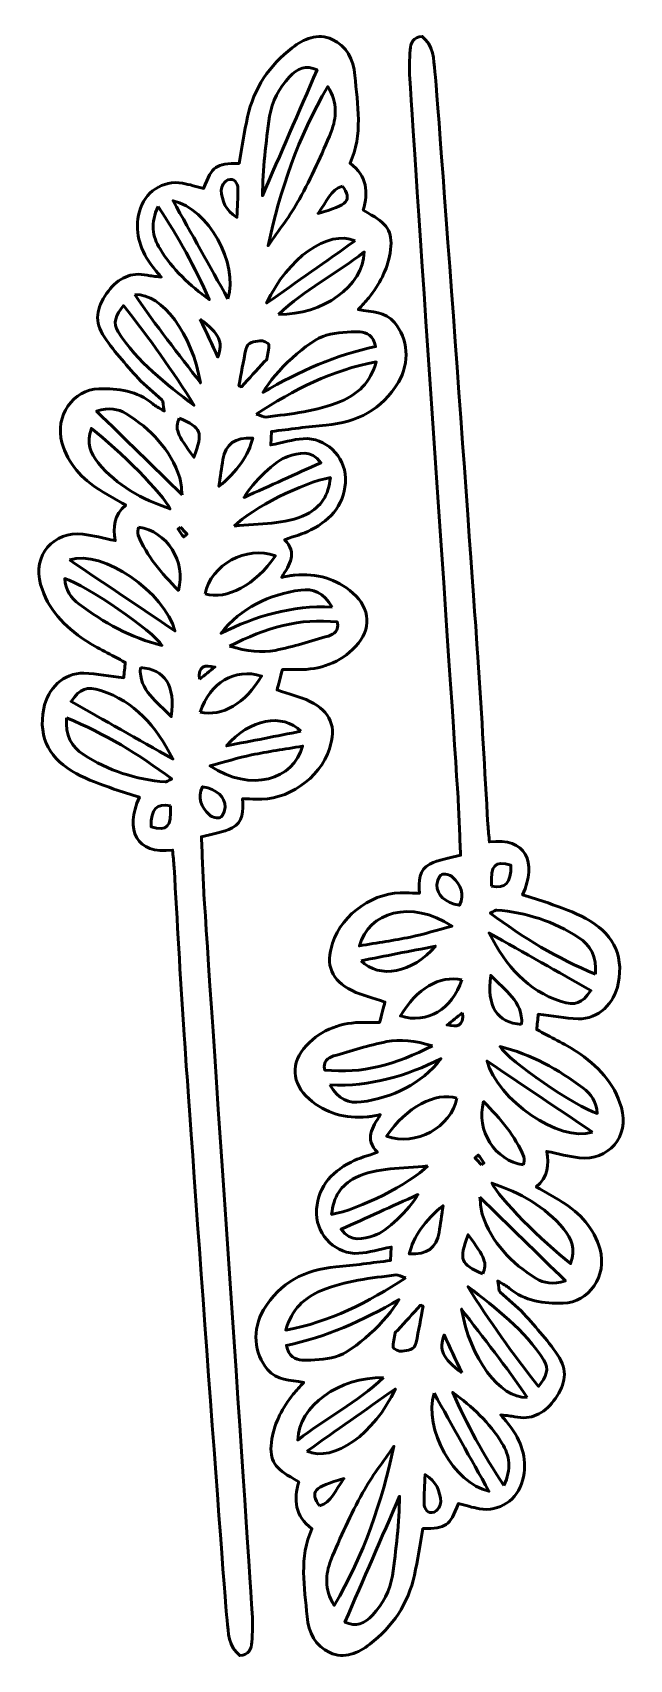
# Model space of a CAD drawing. Header units: centimetres. Extents: x -8 to 8, y -21.8 to 21.8.
import ezdxf

# ---------------------------------------------------------------- set-up
doc = ezdxf.new("R2010")
doc.units = ezdxf.units.CM
doc.header["$MEASUREMENT"] = 0
doc.layers.add('Layer 1', color=7, linetype='Continuous')

msp = doc.modelspace()

# ---------------------------------------------------------------- linework, layer by layer
at = {"layer": 'Layer 1', "lineweight": 53}
for points, knots in [([(-2.23124, 19.49617), (-2.06956, 20.26233), (-1.64337, 20.87186), (-1.03744, 21.34444), (-1.03744, 21.34444), (-0.73359, 21.58137), (-0.35644, 21.75137), (0.03282, 21.56839), (0.03282, 21.56839), (0.41992, 21.38642), (0.59945, 21.03735), (0.6379, 20.60664), (0.6379, 20.60664), (0.70849, 19.81589), (0.86058, 19.02422), (0.51041, 18.25453), (0.51041, 18.25453), (0.97205, 17.91823), (1.00066, 17.47927), (0.86361, 17.00496), (0.86361, 17.00496), (0.95251, 16.95003), (1.01813, 16.90643), (1.0865, 16.86769), (1.0865, 16.86769), (1.54669, 16.60702), (1.66555, 16.3779), (1.57897, 15.85377), (1.57897, 15.85377), (1.50464, 15.40352), (1.29513, 15.0118), (1.00821, 14.66071), (1.00821, 14.66071), (0.92619, 14.56035), (0.83683, 14.46591), (0.72684, 14.34159), (0.72684, 14.34159), (1.10537, 14.28081), (1.44749, 14.291), (1.69416, 14.00024), (1.69416, 14.00024), (2.06415, 13.56403), (2.11513, 12.92812), (1.80112, 12.39824), (1.80112, 12.39824), (1.36523, 11.6626), (0.69484, 11.33335), (-0.13274, 11.25673), (-0.13274, 11.25673), (-0.61802, 11.21182), (-1.10101, 11.14257), (-1.59543, 11.08302), (-1.59543, 11.08302), (-1.59543, 11.08302), (-1.6094, 10.72481), (-1.6094, 10.72481), (-1.6094, 10.72481), (-1.30082, 10.7864), (-1.02361, 10.87382), (-0.74206, 10.89125), (-0.74206, 10.89125), (-0.14946, 10.92797), (0.37695, 10.43232), (0.38598, 9.83694), (0.38598, 9.83694), (0.39611, 9.17082), (0.02224, 8.73775), (-0.53932, 8.45066), (-0.53932, 8.45066), (-0.7489, 8.34349), (-0.98262, 8.28352), (-1.24286, 8.18827), (-1.24286, 8.18827), (-0.88222, 7.83753), (-1.10718, 7.53016), (-1.31814, 7.18235), (-1.31814, 7.18235), (-1.14676, 7.21294), (-1.05709, 7.23718), (-0.96611, 7.24388), (-0.96611, 7.24388), (-0.3866, 7.28653), (0.14091, 7.15752), (0.58633, 6.76382), (0.58633, 6.76382), (1.05316, 6.35125), (1.09108, 5.79047), (0.65868, 5.33606), (0.65868, 5.33606), (0.24128, 4.89745), (-0.28747, 4.7078), (-0.89026, 4.71757), (-0.89026, 4.71757), (-1.02968, 4.71982), (-1.16917, 4.71834), (-1.30142, 4.71855), (-1.30142, 4.71855), (-1.35864, 4.49659), (-1.40687, 4.30961), (-1.44239, 4.17186), (-1.44239, 4.17186), (-1.12472, 4.06415), (-0.82859, 3.99734), (-0.56373, 3.86698), (-0.56373, 3.86698), (-0.00006, 3.58963), (0.1516, 3.18831), (-0.04109, 2.60005), (-0.04109, 2.60005), (-0.3032, 1.79988), (-1.1794, 1.20182), (-2.01319, 1.25258), (-2.01319, 1.25258), (-2.11983, 1.25907), (-2.2269, 1.25848), (-2.36459, 1.26193), (-2.36459, 1.26193), (-2.32913, 0.93798), (-2.36321, 0.62898), (-2.64258, 0.48155), (-2.64258, 0.48155), (-2.87721, 0.35769), (-3.1619, 0.32873), (-3.46518, 0.24678), (-3.46518, 0.24678), (-3.44388, -0.24231), (-3.42842, -0.76587), (-3.39713, -1.28851), (-3.39713, -1.28851), (-3.25641, -3.63995), (-2.24577, -18.17111), (-2.10635, -20.52259), (-2.10635, -20.52259), (-2.09136, -20.77617), (-2.10424, -21.03214), (-2.11644, -21.28639), (-2.11644, -21.28639), (-2.12555, -21.47523), (-2.1942, -21.62918), (-2.44029, -21.6465), (-2.44029, -21.6465), (-2.74354, -21.40912), (-2.74584, -21.03454), (-2.77861, -20.70378), (-2.77861, -20.70378), (-2.89778, -19.50042), (-3.85603, -6.11416), (-3.93791, -4.90759), (-3.93791, -4.90759), (-4.03591, -3.46413), (-4.11098, -2.01911), (-4.19713, -0.57488), (-4.19713, -0.57488), (-4.20641, -0.4193), (-4.22337, -0.26422), (-4.23689, -0.10794), (-4.23689, -0.10794), (-5.2156, -0.23868), (-5.52237, 0.42426), (-5.12391, 1.30952), (-5.12391, 1.30952), (-5.35297, 1.38015), (-5.58376, 1.43934), (-5.80555, 1.52253), (-5.80555, 1.52253), (-6.14771, 1.65083), (-6.50115, 1.76408), (-6.81873, 1.93979), (-6.81873, 1.93979), (-7.4932, 2.31293), (-7.84421, 2.85695), (-7.68434, 3.67472), (-7.68434, 3.67472), (-7.58016, 4.20745), (-7.1539, 4.63692), (-6.60734, 4.61999), (-6.60734, 4.61999), (-6.26091, 4.60926), (-5.91618, 4.54329), (-5.54446, 4.49895), (-5.54446, 4.49895), (-5.53123, 4.62697), (-5.51549, 4.77916), (-5.50219, 4.90786), (-5.50219, 4.90786), (-5.87681, 5.11208), (-6.2414, 5.27774), (-6.56995, 5.49731), (-6.56995, 5.49731), (-7.12257, 5.8666), (-7.57893, 6.331), (-7.76674, 6.99612), (-7.76674, 6.99612), (-7.983, 7.76197), (-7.4243, 8.42928), (-6.63867, 8.33742), (-6.63867, 8.33742), (-6.35729, 8.30451), (-6.08086, 8.22933), (-5.76981, 8.16692), (-5.76981, 8.16692), (-5.83423, 8.52386), (-5.8095, 8.84849), (-5.49094, 9.1141), (-5.49094, 9.1141), (-5.73683, 9.25753), (-5.95767, 9.38111), (-6.17328, 9.51326), (-6.17328, 9.51326), (-6.66562, 9.81503), (-7.03473, 10.22295), (-7.19496, 10.78661), (-7.19496, 10.78661), (-7.39333, 11.48416), (-6.90099, 12.21466), (-6.20454, 12.22478), (-6.20454, 12.22478), (-5.69403, 12.23219), (-5.18251, 12.17529), (-4.76372, 11.81888), (-4.76372, 11.81888), (-4.69518, 11.76053), (-4.60893, 11.72296), (-4.46122, 11.6337), (-4.46122, 11.6337), (-4.48873, 11.78166), (-4.47603, 11.887), (-4.52221, 11.93191), (-4.52221, 11.93191), (-4.72696, 12.13126), (-4.97052, 12.29372), (-5.15922, 12.50581), (-5.15922, 12.50581), (-5.49514, 12.88335), (-5.83987, 13.26283), (-6.10908, 13.68708), (-6.10908, 13.68708), (-6.3556, 14.07563), (-6.23304, 14.48069), (-5.95435, 14.83964), (-5.95435, 14.83964), (-5.68606, 15.18522), (-5.35674, 15.35339), (-4.91464, 15.26086), (-4.91464, 15.26086), (-4.81749, 15.2405), (-4.71737, 15.23415), (-4.54218, 15.21147), (-4.54218, 15.21147), (-4.67437, 15.37378), (-4.75924, 15.46561), (-4.83012, 15.56718), (-4.83012, 15.56718), (-5.12557, 15.99019), (-5.25532, 16.44616), (-5.12589, 16.96354), (-5.12589, 16.96354), (-4.9962, 17.48188), (-4.49717, 17.81539), (-3.97114, 17.7218), (-3.97114, 17.7218), (-3.77891, 17.68758), (-3.59098, 17.62863), (-3.40585, 17.58274), (-3.40585, 17.58274), (-3.16677, 18.18994), (-3.0936, 18.24226), (-2.45889, 18.2533), (-2.45889, 18.2533), (-2.38071, 18.684), (-2.31643, 19.09231), (-2.23124, 19.49617)], [0, 0, 0, 0, 0.01449275, 0.01449275, 0.01449275, 0.01449275, 0.02898551, 0.02898551, 0.02898551, 0.02898551, 0.04347826, 0.04347826, 0.04347826, 0.04347826, 0.05797101, 0.05797101, 0.05797101, 0.05797101, 0.07246377, 0.07246377, 0.07246377, 0.07246377, 0.08695652, 0.08695652, 0.08695652, 0.08695652, 0.10144928, 0.10144928, 0.10144928, 0.10144928, 0.11594203, 0.11594203, 0.11594203, 0.11594203, 0.13043478, 0.13043478, 0.13043478, 0.13043478, 0.14492754, 0.14492754, 0.14492754, 0.14492754, 0.15942029, 0.15942029, 0.15942029, 0.15942029, 0.17391304, 0.17391304, 0.17391304, 0.17391304, 0.1884058, 0.1884058, 0.1884058, 0.1884058, 0.20289855, 0.20289855, 0.20289855, 0.20289855, 0.2173913, 0.2173913, 0.2173913, 0.2173913, 0.23188406, 0.23188406, 0.23188406, 0.23188406, 0.24637681, 0.24637681, 0.24637681, 0.24637681, 0.26086957, 0.26086957, 0.26086957, 0.26086957, 0.27536232, 0.27536232, 0.27536232, 0.27536232, 0.28985507, 0.28985507, 0.28985507, 0.28985507, 0.30434783, 0.30434783, 0.30434783, 0.30434783, 0.31884058, 0.31884058, 0.31884058, 0.31884058, 0.33333333, 0.33333333, 0.33333333, 0.33333333, 0.34782609, 0.34782609, 0.34782609, 0.34782609, 0.36231884, 0.36231884, 0.36231884, 0.36231884, 0.37681159, 0.37681159, 0.37681159, 0.37681159, 0.39130435, 0.39130435, 0.39130435, 0.39130435, 0.4057971, 0.4057971, 0.4057971, 0.4057971, 0.42028986, 0.42028986, 0.42028986, 0.42028986, 0.43478261, 0.43478261, 0.43478261, 0.43478261, 0.44927536, 0.44927536, 0.44927536, 0.44927536, 0.46376812, 0.46376812, 0.46376812, 0.46376812, 0.47826087, 0.47826087, 0.47826087, 0.47826087, 0.49275362, 0.49275362, 0.49275362, 0.49275362, 0.50724638, 0.50724638, 0.50724638, 0.50724638, 0.52173913, 0.52173913, 0.52173913, 0.52173913, 0.53623188, 0.53623188, 0.53623188, 0.53623188, 0.55072464, 0.55072464, 0.55072464, 0.55072464, 0.56521739, 0.56521739, 0.56521739, 0.56521739, 0.57971014, 0.57971014, 0.57971014, 0.57971014, 0.5942029, 0.5942029, 0.5942029, 0.5942029, 0.60869565, 0.60869565, 0.60869565, 0.60869565, 0.62318841, 0.62318841, 0.62318841, 0.62318841, 0.63768116, 0.63768116, 0.63768116, 0.63768116, 0.65217391, 0.65217391, 0.65217391, 0.65217391, 0.66666667, 0.66666667, 0.66666667, 0.66666667, 0.68115942, 0.68115942, 0.68115942, 0.68115942, 0.69565217, 0.69565217, 0.69565217, 0.69565217, 0.71014493, 0.71014493, 0.71014493, 0.71014493, 0.72463768, 0.72463768, 0.72463768, 0.72463768, 0.73913043, 0.73913043, 0.73913043, 0.73913043, 0.75362319, 0.75362319, 0.75362319, 0.75362319, 0.76811594, 0.76811594, 0.76811594, 0.76811594, 0.7826087, 0.7826087, 0.7826087, 0.7826087, 0.79710145, 0.79710145, 0.79710145, 0.79710145, 0.8115942, 0.8115942, 0.8115942, 0.8115942, 0.82608696, 0.82608696, 0.82608696, 0.82608696, 0.84057971, 0.84057971, 0.84057971, 0.84057971, 0.85507246, 0.85507246, 0.85507246, 0.85507246, 0.86956522, 0.86956522, 0.86956522, 0.86956522, 0.88405797, 0.88405797, 0.88405797, 0.88405797, 0.89855072, 0.89855072, 0.89855072, 0.89855072, 0.91304348, 0.91304348, 0.91304348, 0.91304348, 0.92753623, 0.92753623, 0.92753623, 0.92753623, 0.94202899, 0.94202899, 0.94202899, 0.94202899, 0.95652174, 0.95652174, 0.95652174, 0.95652174, 0.97101449, 0.97101449, 0.97101449, 0.97101449, 1, 1, 1, 1]), ([(2.23124, -19.49617), (2.06956, -20.26233), (1.64337, -20.87186), (1.03744, -21.34444), (1.03744, -21.34444), (0.73359, -21.58137), (0.35644, -21.75137), (-0.03282, -21.56839), (-0.03282, -21.56839), (-0.41992, -21.38642), (-0.59945, -21.03735), (-0.6379, -20.60664), (-0.6379, -20.60664), (-0.70849, -19.81589), (-0.86058, -19.02422), (-0.51041, -18.25453), (-0.51041, -18.25453), (-0.97205, -17.91823), (-1.00066, -17.47927), (-0.86361, -17.00496), (-0.86361, -17.00496), (-0.95251, -16.95003), (-1.01813, -16.90643), (-1.0865, -16.86769), (-1.0865, -16.86769), (-1.54669, -16.60702), (-1.66555, -16.3779), (-1.57897, -15.85377), (-1.57897, -15.85377), (-1.50464, -15.40352), (-1.29513, -15.0118), (-1.00821, -14.66071), (-1.00821, -14.66071), (-0.92619, -14.56035), (-0.83683, -14.46591), (-0.72684, -14.34159), (-0.72684, -14.34159), (-1.10537, -14.28081), (-1.44749, -14.291), (-1.69416, -14.00024), (-1.69416, -14.00024), (-2.06415, -13.56403), (-2.11513, -12.92812), (-1.80112, -12.39824), (-1.80112, -12.39824), (-1.36523, -11.6626), (-0.69484, -11.33335), (0.13274, -11.25673), (0.13274, -11.25673), (0.61802, -11.21182), (1.10101, -11.14257), (1.59543, -11.08302), (1.59543, -11.08302), (1.59543, -11.08302), (1.6094, -10.72481), (1.6094, -10.72481), (1.6094, -10.72481), (1.30082, -10.7864), (1.02361, -10.87382), (0.74206, -10.89125), (0.74206, -10.89125), (0.14946, -10.92797), (-0.37695, -10.43232), (-0.38598, -9.83694), (-0.38598, -9.83694), (-0.39611, -9.17082), (-0.02224, -8.73775), (0.53932, -8.45066), (0.53932, -8.45066), (0.7489, -8.34349), (0.98262, -8.28352), (1.24286, -8.18827), (1.24286, -8.18827), (0.88222, -7.83753), (1.10718, -7.53016), (1.31814, -7.18235), (1.31814, -7.18235), (1.14676, -7.21294), (1.05709, -7.23718), (0.96611, -7.24388), (0.96611, -7.24388), (0.3866, -7.28653), (-0.14091, -7.15752), (-0.58633, -6.76382), (-0.58633, -6.76382), (-1.05316, -6.35125), (-1.09108, -5.79047), (-0.65868, -5.33606), (-0.65868, -5.33606), (-0.24128, -4.89745), (0.28747, -4.7078), (0.89026, -4.71757), (0.89026, -4.71757), (1.02968, -4.71982), (1.16917, -4.71834), (1.30142, -4.71855), (1.30142, -4.71855), (1.35864, -4.49659), (1.40687, -4.30961), (1.44239, -4.17186), (1.44239, -4.17186), (1.12472, -4.06415), (0.82859, -3.99734), (0.56373, -3.86698), (0.56373, -3.86698), (0.00006, -3.58963), (-0.1516, -3.18831), (0.04109, -2.60005), (0.04109, -2.60005), (0.3032, -1.79988), (1.1794, -1.20182), (2.01319, -1.25258), (2.01319, -1.25258), (2.11983, -1.25907), (2.2269, -1.25848), (2.36459, -1.26193), (2.36459, -1.26193), (2.32913, -0.93798), (2.36321, -0.62898), (2.64258, -0.48155), (2.64258, -0.48155), (2.87721, -0.35769), (3.1619, -0.32873), (3.46518, -0.24678), (3.46518, -0.24678), (3.44388, 0.24231), (3.42842, 0.76587), (3.39713, 1.28851), (3.39713, 1.28851), (3.25641, 3.63995), (2.24577, 18.17111), (2.10635, 20.52259), (2.10635, 20.52259), (2.09136, 20.77617), (2.10424, 21.03214), (2.11644, 21.28639), (2.11644, 21.28639), (2.12555, 21.47523), (2.1942, 21.62918), (2.44029, 21.6465), (2.44029, 21.6465), (2.74354, 21.40912), (2.74584, 21.03454), (2.77861, 20.70378), (2.77861, 20.70378), (2.89778, 19.50042), (3.85603, 6.11416), (3.93791, 4.90759), (3.93791, 4.90759), (4.03591, 3.46413), (4.11098, 2.01911), (4.19713, 0.57488), (4.19713, 0.57488), (4.20641, 0.4193), (4.22337, 0.26422), (4.23689, 0.10794), (4.23689, 0.10794), (5.2156, 0.23868), (5.52237, -0.42426), (5.12391, -1.30952), (5.12391, -1.30952), (5.35297, -1.38015), (5.58376, -1.43934), (5.80555, -1.52253), (5.80555, -1.52253), (6.14771, -1.65083), (6.50115, -1.76408), (6.81873, -1.93979), (6.81873, -1.93979), (7.4932, -2.31293), (7.84421, -2.85695), (7.68434, -3.67472), (7.68434, -3.67472), (7.58016, -4.20745), (7.1539, -4.63692), (6.60734, -4.61999), (6.60734, -4.61999), (6.26091, -4.60926), (5.91618, -4.54329), (5.54446, -4.49895), (5.54446, -4.49895), (5.53123, -4.62697), (5.51549, -4.77916), (5.50219, -4.90786), (5.50219, -4.90786), (5.87681, -5.11208), (6.2414, -5.27774), (6.56995, -5.49731), (6.56995, -5.49731), (7.12257, -5.8666), (7.57893, -6.331), (7.76674, -6.99612), (7.76674, -6.99612), (7.983, -7.76197), (7.4243, -8.42928), (6.63867, -8.33742), (6.63867, -8.33742), (6.35729, -8.30451), (6.08086, -8.22933), (5.76981, -8.16692), (5.76981, -8.16692), (5.83423, -8.52386), (5.8095, -8.84849), (5.49094, -9.1141), (5.49094, -9.1141), (5.73683, -9.25753), (5.95767, -9.38111), (6.17328, -9.51326), (6.17328, -9.51326), (6.66562, -9.81503), (7.03473, -10.22295), (7.19496, -10.78661), (7.19496, -10.78661), (7.39333, -11.48416), (6.90099, -12.21466), (6.20454, -12.22478), (6.20454, -12.22478), (5.69403, -12.23219), (5.18251, -12.17529), (4.76372, -11.81888), (4.76372, -11.81888), (4.69518, -11.76053), (4.60893, -11.72296), (4.46122, -11.6337), (4.46122, -11.6337), (4.48873, -11.78166), (4.47603, -11.887), (4.52221, -11.93191), (4.52221, -11.93191), (4.72696, -12.13126), (4.97052, -12.29372), (5.15922, -12.50581), (5.15922, -12.50581), (5.49514, -12.88335), (5.83987, -13.26283), (6.10908, -13.68708), (6.10908, -13.68708), (6.3556, -14.07563), (6.23304, -14.48069), (5.95435, -14.83964), (5.95435, -14.83964), (5.68606, -15.18522), (5.35674, -15.35339), (4.91464, -15.26086), (4.91464, -15.26086), (4.81749, -15.2405), (4.71737, -15.23415), (4.54218, -15.21147), (4.54218, -15.21147), (4.67437, -15.37378), (4.75924, -15.46561), (4.83012, -15.56718), (4.83012, -15.56718), (5.12557, -15.99019), (5.25532, -16.44616), (5.12589, -16.96354), (5.12589, -16.96354), (4.9962, -17.48188), (4.49717, -17.81539), (3.97114, -17.7218), (3.97114, -17.7218), (3.77891, -17.68758), (3.59098, -17.62863), (3.40585, -17.58274), (3.40585, -17.58274), (3.16677, -18.18994), (3.0936, -18.24226), (2.45889, -18.2533), (2.45889, -18.2533), (2.38071, -18.684), (2.31643, -19.09231), (2.23124, -19.49617)], [0, 0, 0, 0, 0.01449275, 0.01449275, 0.01449275, 0.01449275, 0.02898551, 0.02898551, 0.02898551, 0.02898551, 0.04347826, 0.04347826, 0.04347826, 0.04347826, 0.05797101, 0.05797101, 0.05797101, 0.05797101, 0.07246377, 0.07246377, 0.07246377, 0.07246377, 0.08695652, 0.08695652, 0.08695652, 0.08695652, 0.10144928, 0.10144928, 0.10144928, 0.10144928, 0.11594203, 0.11594203, 0.11594203, 0.11594203, 0.13043478, 0.13043478, 0.13043478, 0.13043478, 0.14492754, 0.14492754, 0.14492754, 0.14492754, 0.15942029, 0.15942029, 0.15942029, 0.15942029, 0.17391304, 0.17391304, 0.17391304, 0.17391304, 0.1884058, 0.1884058, 0.1884058, 0.1884058, 0.20289855, 0.20289855, 0.20289855, 0.20289855, 0.2173913, 0.2173913, 0.2173913, 0.2173913, 0.23188406, 0.23188406, 0.23188406, 0.23188406, 0.24637681, 0.24637681, 0.24637681, 0.24637681, 0.26086957, 0.26086957, 0.26086957, 0.26086957, 0.27536232, 0.27536232, 0.27536232, 0.27536232, 0.28985507, 0.28985507, 0.28985507, 0.28985507, 0.30434783, 0.30434783, 0.30434783, 0.30434783, 0.31884058, 0.31884058, 0.31884058, 0.31884058, 0.33333333, 0.33333333, 0.33333333, 0.33333333, 0.34782609, 0.34782609, 0.34782609, 0.34782609, 0.36231884, 0.36231884, 0.36231884, 0.36231884, 0.37681159, 0.37681159, 0.37681159, 0.37681159, 0.39130435, 0.39130435, 0.39130435, 0.39130435, 0.4057971, 0.4057971, 0.4057971, 0.4057971, 0.42028986, 0.42028986, 0.42028986, 0.42028986, 0.43478261, 0.43478261, 0.43478261, 0.43478261, 0.44927536, 0.44927536, 0.44927536, 0.44927536, 0.46376812, 0.46376812, 0.46376812, 0.46376812, 0.47826087, 0.47826087, 0.47826087, 0.47826087, 0.49275362, 0.49275362, 0.49275362, 0.49275362, 0.50724638, 0.50724638, 0.50724638, 0.50724638, 0.52173913, 0.52173913, 0.52173913, 0.52173913, 0.53623188, 0.53623188, 0.53623188, 0.53623188, 0.55072464, 0.55072464, 0.55072464, 0.55072464, 0.56521739, 0.56521739, 0.56521739, 0.56521739, 0.57971014, 0.57971014, 0.57971014, 0.57971014, 0.5942029, 0.5942029, 0.5942029, 0.5942029, 0.60869565, 0.60869565, 0.60869565, 0.60869565, 0.62318841, 0.62318841, 0.62318841, 0.62318841, 0.63768116, 0.63768116, 0.63768116, 0.63768116, 0.65217391, 0.65217391, 0.65217391, 0.65217391, 0.66666667, 0.66666667, 0.66666667, 0.66666667, 0.68115942, 0.68115942, 0.68115942, 0.68115942, 0.69565217, 0.69565217, 0.69565217, 0.69565217, 0.71014493, 0.71014493, 0.71014493, 0.71014493, 0.72463768, 0.72463768, 0.72463768, 0.72463768, 0.73913043, 0.73913043, 0.73913043, 0.73913043, 0.75362319, 0.75362319, 0.75362319, 0.75362319, 0.76811594, 0.76811594, 0.76811594, 0.76811594, 0.7826087, 0.7826087, 0.7826087, 0.7826087, 0.79710145, 0.79710145, 0.79710145, 0.79710145, 0.8115942, 0.8115942, 0.8115942, 0.8115942, 0.82608696, 0.82608696, 0.82608696, 0.82608696, 0.84057971, 0.84057971, 0.84057971, 0.84057971, 0.85507246, 0.85507246, 0.85507246, 0.85507246, 0.86956522, 0.86956522, 0.86956522, 0.86956522, 0.88405797, 0.88405797, 0.88405797, 0.88405797, 0.89855072, 0.89855072, 0.89855072, 0.89855072, 0.91304348, 0.91304348, 0.91304348, 0.91304348, 0.92753623, 0.92753623, 0.92753623, 0.92753623, 0.94202899, 0.94202899, 0.94202899, 0.94202899, 0.95652174, 0.95652174, 0.95652174, 0.95652174, 0.97101449, 0.97101449, 0.97101449, 0.97101449, 1, 1, 1, 1]), ([(-1.11219, 20.56438), (-1.38581, 20.26551), (-1.58036, 19.91283), (-1.64048, 19.51307), (-1.64048, 19.51307), (-1.74603, 18.81118), (-1.81979, 18.1045), (-1.8339, 17.38818), (-1.8339, 17.38818), (-1.35081, 18.49964), (-0.86772, 19.6111), (-0.37185, 20.75195), (-0.37185, 20.75195), (-0.66131, 20.89395), (-0.90596, 20.78966), (-1.11219, 20.56438)], [0, 0, 0, 0, 0.2, 0.2, 0.2, 0.2, 0.4, 0.4, 0.4, 0.4, 0.6, 0.6, 0.6, 0.6, 1, 1, 1, 1]), ([(-0.84609, 17.29307), (-0.5276, 17.87653), (-0.24157, 18.48193), (0.00354, 19.09968), (0.00354, 19.09968), (0.14677, 19.46064), (0.18811, 19.86436), (-0.08677, 20.30802), (-0.08677, 20.30802), (-0.88479, 18.94742), (-1.36369, 17.53726), (-1.68217, 16.05002), (-1.68217, 16.05002), (-1.40062, 16.46281), (-1.08432, 16.85662), (-0.84609, 17.29307)], [0, 0, 0, 0, 0.2, 0.2, 0.2, 0.2, 0.4, 0.4, 0.4, 0.4, 0.6, 0.6, 0.6, 0.6, 1, 1, 1, 1]), ([(-2.49035, 17.57582), (-2.49349, 17.73584), (-2.59428, 17.8645), (-2.75804, 17.81194), (-2.75804, 17.81194), (-2.84126, 17.78523), (-2.94039, 17.6299), (-2.93503, 17.53839), (-2.93503, 17.53839), (-2.91848, 17.25621), (-2.82592, 16.99332), (-2.51473, 16.80938), (-2.51473, 16.80938), (-2.50464, 17.08522), (-2.48549, 17.33075), (-2.49035, 17.57582)], [0, 0, 0, 0, 0.2, 0.2, 0.2, 0.2, 0.4, 0.4, 0.4, 0.4, 0.6, 0.6, 0.6, 0.6, 1, 1, 1, 1]), ([(0.30509, 17.64694), (-0.02405, 17.55053), (-0.0939, 17.23123), (-0.34666, 16.91613), (-0.34666, 16.91613), (0.46748, 17.13774), (0.57098, 17.26873), (0.30509, 17.64694)], [0, 0, 0, 0, 0.33333333, 0.33333333, 0.33333333, 0.33333333, 1, 1, 1, 1]), ([(-4.62536, 17.10247), (-4.83026, 16.66389), (-4.77988, 16.29665), (-4.57266, 15.96412), (-4.57266, 15.96412), (-4.23576, 15.42367), (-3.7817, 14.9858), (-3.25422, 14.61217), (-3.25422, 14.61217), (-3.63035, 15.46907), (-4.08117, 16.27958), (-4.62536, 17.10247)], [0, 0, 0, 0, 0.25, 0.25, 0.25, 0.25, 0.5, 0.5, 0.5, 0.5, 1, 1, 1, 1]), ([(-2.7567, 14.63158), (-2.47063, 15.58492), (-3.27655, 17.03509), (-4.22503, 17.25374), (-4.22503, 17.25374), (-3.73001, 16.36968), (-3.24826, 15.50943), (-2.7567, 14.63158)], [0, 0, 0, 0, 0.33333333, 0.33333333, 0.33333333, 0.33333333, 1, 1, 1, 1]), ([(0.64556, 16.18284), (-0.07654, 16.49294), (-1.16049, 15.71951), (-1.72077, 14.51784), (-1.72077, 14.51784), (-0.89827, 15.09654), (-0.13905, 15.63078), (0.64556, 16.18284)], [0, 0, 0, 0, 0.33333333, 0.33333333, 0.33333333, 0.33333333, 1, 1, 1, 1]), ([(-1.40479, 14.2136), (-0.22093, 14.19946), (0.86686, 14.9653), (0.88732, 15.88401), (0.88732, 15.88401), (0.13731, 15.29579), (-0.70188, 14.88487), (-1.40479, 14.2136)], [0, 0, 0, 0, 0.33333333, 0.33333333, 0.33333333, 0.33333333, 1, 1, 1, 1]), ([(-5.69555, 13.75034), (-5.17235, 12.94053), (-4.42072, 12.3594), (-3.66098, 11.78141), (-3.66098, 11.78141), (-4.23022, 12.69871), (-4.85234, 13.57222), (-5.55017, 14.44915), (-5.55017, 14.44915), (-5.76702, 14.20369), (-5.83867, 13.97185), (-5.69555, 13.75034)], [0, 0, 0, 0, 0.25, 0.25, 0.25, 0.25, 0.5, 0.5, 0.5, 0.5, 1, 1, 1, 1]), ([(-5.24594, 14.74489), (-4.69109, 13.90605), (-4.07062, 13.16395), (-3.49203, 12.38212), (-3.49203, 12.38212), (-3.70927, 13.68567), (-4.51459, 14.77861), (-5.24594, 14.74489)], [0, 0, 0, 0, 0.33333333, 0.33333333, 0.33333333, 0.33333333, 1, 1, 1, 1]), ([(-3.49852, 14.08812), (-3.32697, 13.72021), (-3.18003, 13.40504), (-3.02622, 13.07508), (-3.02622, 13.07508), (-2.88338, 13.48282), (-2.97355, 13.68363), (-3.49852, 14.08812)], [0, 0, 0, 0, 0.33333333, 0.33333333, 0.33333333, 0.33333333, 1, 1, 1, 1]), ([(-1.78363, 12.94875), (-1.76222, 12.97225), (-1.72497, 12.99162), (-1.71975, 13.01779), (-1.71975, 13.01779), (-1.69353, 13.15001), (-1.65501, 13.28576), (-1.66686, 13.41604), (-1.66686, 13.41604), (-1.6705, 13.45608), (-1.82371, 13.51726), (-1.90153, 13.5084), (-1.90153, 13.5084), (-2.05294, 13.49119), (-2.23448, 13.47993), (-2.27615, 13.27737), (-2.27615, 13.27737), (-2.34261, 12.9544), (-2.40198, 12.62998), (-2.46442, 12.30617), (-2.46442, 12.30617), (-2.44047, 12.2971), (-2.41652, 12.28804), (-2.39263, 12.27901), (-2.39263, 12.27901), (-2.18968, 12.50228), (-1.98676, 12.72562), (-1.78363, 12.94875)], [0, 0, 0, 0, 0.125, 0.125, 0.125, 0.125, 0.25, 0.25, 0.25, 0.25, 0.375, 0.375, 0.375, 0.375, 0.5, 0.5, 0.5, 0.5, 0.625, 0.625, 0.625, 0.625, 0.75, 0.75, 0.75, 0.75, 1, 1, 1, 1]), ([(0.76681, 13.7449), (0.47016, 13.74815), (0.16042, 13.74116), (-0.12134, 13.66027), (-0.12134, 13.66027), (-0.61051, 13.5198), (-1.51552, 12.67832), (-1.81436, 12.13229), (-1.81436, 12.13229), (-0.84362, 12.69356), (0.13043, 13.13463), (1.19261, 13.3554), (1.19261, 13.3554), (1.13398, 13.64923), (0.95572, 13.74282), (0.76681, 13.7449)], [0, 0, 0, 0, 0.2, 0.2, 0.2, 0.2, 0.4, 0.4, 0.4, 0.4, 0.6, 0.6, 0.6, 0.6, 1, 1, 1, 1]), ([(-1.99869, 11.55056), (-1.87331, 11.50833), (-1.80515, 11.46088), (-1.74395, 11.46853), (-1.74395, 11.46853), (-1.06563, 11.55338), (-0.38289, 11.62256), (0.2574, 11.88746), (0.2574, 11.88746), (0.71721, 12.07768), (1.05087, 12.38653), (1.21233, 12.94586), (1.21233, 12.94586), (0.01691, 12.72347), (-0.98385, 12.20707), (-1.99869, 11.55056)], [0, 0, 0, 0, 0.2, 0.2, 0.2, 0.2, 0.4, 0.4, 0.4, 0.4, 0.6, 0.6, 0.6, 0.6, 1, 1, 1, 1]), ([(-3.97752, 9.38651), (-4.00659, 9.59546), (-4.00493, 9.72899), (-4.04505, 9.84851), (-4.04505, 9.84851), (-4.30042, 10.60839), (-4.81855, 11.15573), (-5.48896, 11.56428), (-5.48896, 11.56428), (-5.69199, 11.688), (-5.92983, 11.7352), (-6.27171, 11.63014), (-6.27171, 11.63014), (-5.49376, 10.86934), (-4.77036, 10.16185), (-3.97752, 9.38651)], [0, 0, 0, 0, 0.2, 0.2, 0.2, 0.2, 0.4, 0.4, 0.4, 0.4, 0.6, 0.6, 0.6, 0.6, 1, 1, 1, 1]), ([(-4.06131, 11.43897), (-4.18146, 11.15753), (-4.12827, 11.01267), (-3.665, 10.3962), (-3.665, 10.3962), (-3.41583, 11.07141), (-3.45979, 11.1789), (-4.06131, 11.43897)], [0, 0, 0, 0, 0.33333333, 0.33333333, 0.33333333, 0.33333333, 1, 1, 1, 1]), ([(-6.22475, 10.24295), (-5.72501, 9.63497), (-5.06394, 9.27733), (-4.30395, 9.01514), (-4.30395, 9.01514), (-4.48919, 9.40443), (-5.65167, 10.58479), (-6.40855, 11.16419), (-6.40855, 11.16419), (-6.55834, 10.78062), (-6.43275, 10.49603), (-6.22475, 10.24295)], [0, 0, 0, 0, 0.25, 0.25, 0.25, 0.25, 0.5, 0.5, 0.5, 0.5, 1, 1, 1, 1]), ([(-2.89178, 10.33248), (-2.92991, 10.10364), (-2.95934, 9.87334), (-2.99708, 9.61328), (-2.99708, 9.61328), (-2.52436, 9.98913), (-2.19469, 10.4688), (-2.09281, 10.90656), (-2.09281, 10.90656), (-2.57192, 10.92893), (-2.82193, 10.75141), (-2.89178, 10.33248)], [0, 0, 0, 0, 0.25, 0.25, 0.25, 0.25, 0.5, 0.5, 0.5, 0.5, 1, 1, 1, 1]), ([(-1.15435, 10.41549), (-1.47576, 10.32148), (-2.10022, 9.71847), (-2.32649, 9.31966), (-2.32649, 9.31966), (-1.61289, 9.64256), (-0.95298, 9.94115), (-0.2718, 10.24933), (-0.2718, 10.24933), (-0.53759, 10.61294), (-0.86264, 10.50083), (-1.15435, 10.41549)], [0, 0, 0, 0, 0.25, 0.25, 0.25, 0.25, 0.5, 0.5, 0.5, 0.5, 1, 1, 1, 1]), ([(-2.58825, 8.5518), (-1.88922, 8.63785), (-1.24498, 8.57632), (-0.6479, 8.87396), (-0.6479, 8.87396), (-0.25992, 9.06735), (-0.06659, 9.38316), (-0.01629, 9.85038), (-0.01629, 9.85038), (-0.74248, 9.72288), (-2.12819, 9.03232), (-2.58825, 8.5518)], [0, 0, 0, 0, 0.25, 0.25, 0.25, 0.25, 0.5, 0.5, 0.5, 0.5, 1, 1, 1, 1]), ([(-5.14681, 8.52979), (-5.15256, 8.45511), (-5.18476, 8.37143), (-5.15958, 8.31202), (-5.15958, 8.31202), (-4.92258, 7.75234), (-4.54183, 7.29655), (-4.07986, 6.83586), (-4.07986, 6.83586), (-3.87303, 7.61405), (-4.38869, 8.41193), (-5.14681, 8.52979)], [0, 0, 0, 0, 0.25, 0.25, 0.25, 0.25, 0.5, 0.5, 0.5, 0.5, 1, 1, 1, 1]), ([(-4.02363, 8.52563), (-4.02363, 8.52563), (-4.0902, 8.47225), (-4.0902, 8.47225), (-4.0902, 8.47225), (-4.04032, 8.40261), (-3.99047, 8.33297), (-3.94059, 8.26334), (-3.94059, 8.26334), (-3.91025, 8.2875), (-3.87991, 8.31163), (-3.84957, 8.3358), (-3.84957, 8.3358), (-3.9076, 8.39909), (-3.9656, 8.46237), (-4.02363, 8.52563)], [0, 0, 0, 0, 0.2, 0.2, 0.2, 0.2, 0.4, 0.4, 0.4, 0.4, 0.6, 0.6, 0.6, 0.6, 1, 1, 1, 1]), ([(-6.99268, 7.64785), (-6.04247, 7.00932), (-5.12828, 6.39499), (-4.17286, 5.75297), (-4.17286, 5.75297), (-4.44859, 6.77214), (-6.10089, 7.94996), (-6.99268, 7.64785)], [0, 0, 0, 0, 0.33333333, 0.33333333, 0.33333333, 0.33333333, 1, 1, 1, 1]), ([(-3.36831, 6.74212), (-2.79103, 6.57099), (-2.02144, 6.9799), (-1.48518, 7.76045), (-1.48518, 7.76045), (-2.26708, 8.04768), (-3.21193, 7.51809), (-3.36831, 6.74212)], [0, 0, 0, 0, 0.33333333, 0.33333333, 0.33333333, 0.33333333, 1, 1, 1, 1]), ([(-6.73723, 6.47038), (-6.07602, 5.97077), (-5.36119, 5.57037), (-4.52119, 5.36297), (-4.52119, 5.36297), (-4.74058, 5.73889), (-6.54864, 6.97792), (-7.1219, 7.15025), (-7.1219, 7.15025), (-7.11181, 6.84291), (-6.94717, 6.62899), (-6.73723, 6.47038)], [0, 0, 0, 0, 0.25, 0.25, 0.25, 0.25, 0.5, 0.5, 0.5, 0.5, 1, 1, 1, 1]), ([(0.02813, 6.39012), (-0.19014, 6.77839), (-0.48686, 6.88729), (-0.80528, 6.84362), (-0.80528, 6.84362), (-1.65903, 6.7266), (-2.39881, 6.37294), (-2.94124, 5.69035), (-2.94124, 5.69035), (-2.01379, 6.14286), (-1.06249, 6.43972), (0.02813, 6.39012)], [0, 0, 0, 0, 0.25, 0.25, 0.25, 0.25, 0.5, 0.5, 0.5, 0.5, 1, 1, 1, 1]), ([(-2.71409, 5.34699), (-2.23399, 5.19738), (-1.85602, 5.15812), (-1.48903, 5.23156), (-1.48903, 5.23156), (-1.00982, 5.32752), (-0.54076, 5.47696), (-0.07086, 5.61521), (-0.07086, 5.61521), (0.08711, 5.66171), (0.21623, 5.75717), (0.16867, 5.99039), (0.16867, 5.99039), (-0.82806, 6.10405), (-1.73551, 5.83513), (-2.71409, 5.34699)], [0, 0, 0, 0, 0.2, 0.2, 0.2, 0.2, 0.4, 0.4, 0.4, 0.4, 0.6, 0.6, 0.6, 0.6, 1, 1, 1, 1]), ([(-3.51944, 4.45722), (-3.36634, 4.57815), (-3.2526, 4.66797), (-3.10528, 4.78431), (-3.10528, 4.78431), (-3.3845, 4.84728), (-3.55172, 4.83056), (-3.51944, 4.45722)], [0, 0, 0, 0, 0.33333333, 0.33333333, 0.33333333, 0.33333333, 1, 1, 1, 1]), ([(-5.0996, 4.77394), (-5.13523, 4.13884), (-4.64897, 3.86582), (-4.27294, 3.45935), (-4.27294, 3.45935), (-4.15966, 4.296), (-4.43109, 4.71781), (-5.0996, 4.77394)], [0, 0, 0, 0, 0.33333333, 0.33333333, 0.33333333, 0.33333333, 1, 1, 1, 1]), ([(-3.50113, 3.57707), (-2.90899, 3.45219), (-2.28271, 3.81354), (-1.8574, 4.54531), (-1.8574, 4.54531), (-2.57975, 4.76547), (-3.23768, 4.36539), (-3.50113, 3.57707)], [0, 0, 0, 0, 0.33333333, 0.33333333, 0.33333333, 0.33333333, 1, 1, 1, 1]), ([(-6.15367, 4.15732), (-6.5328, 4.27836), (-6.70781, 4.21341), (-6.95285, 3.86413), (-6.95285, 3.86413), (-6.06851, 3.36498), (-5.18589, 2.86682), (-4.22955, 2.32707), (-4.22955, 2.32707), (-4.69119, 3.21219), (-5.24911, 3.86857), (-6.15367, 4.15732)], [0, 0, 0, 0, 0.25, 0.25, 0.25, 0.25, 0.5, 0.5, 0.5, 0.5, 1, 1, 1, 1]), ([(-0.80453, 3.06628), (-1.28999, 3.56448), (-2.17815, 3.39931), (-2.79374, 2.67834), (-2.79374, 2.67834), (-2.08925, 2.81574), (-1.457, 2.93904), (-0.80453, 3.06628)], [0, 0, 0, 0, 0.33333333, 0.33333333, 0.33333333, 0.33333333, 1, 1, 1, 1]), ([(-7.07086, 3.42467), (-7.11594, 2.96465), (-6.93652, 2.65195), (-6.62223, 2.44624), (-6.62223, 2.44624), (-5.95961, 2.01247), (-5.21962, 1.77868), (-4.42873, 1.71458), (-4.42873, 1.71458), (-4.40255, 1.71246), (-4.37412, 1.73882), (-4.26119, 1.79276), (-4.26119, 1.79276), (-5.14698, 2.46109), (-6.0454, 3.00405), (-7.07086, 3.42467)], [0, 0, 0, 0, 0.2, 0.2, 0.2, 0.2, 0.4, 0.4, 0.4, 0.4, 0.6, 0.6, 0.6, 0.6, 1, 1, 1, 1]), ([(-2.12212, 2.43467), (-2.4881, 2.3578), (-2.84694, 2.24682), (-3.23994, 2.14271), (-3.23994, 2.14271), (-2.12544, 1.41673), (-1.00826, 1.77046), (-0.76125, 2.67001), (-0.76125, 2.67001), (-1.25232, 2.58654), (-1.69029, 2.52537), (-2.12212, 2.43467)], [0, 0, 0, 0, 0.25, 0.25, 0.25, 0.25, 0.5, 0.5, 0.5, 0.5, 1, 1, 1, 1]), ([(-3.24763, 0.8308), (-3.18028, 0.77115), (-3.02993, 0.72596), (-2.96671, 0.76152), (-2.96671, 0.76152), (-2.89256, 0.80318), (-2.83668, 0.93949), (-2.83495, 1.03587), (-2.83495, 1.03587), (-2.82973, 1.31901), (-3.04474, 1.50672), (-3.43414, 1.58621), (-3.43414, 1.58621), (-3.57878, 1.28324), (-3.4769, 1.03393), (-3.24763, 0.8308)], [0, 0, 0, 0, 0.2, 0.2, 0.2, 0.2, 0.4, 0.4, 0.4, 0.4, 0.6, 0.6, 0.6, 0.6, 1, 1, 1, 1]), ([(-4.29389, 1.07228), (-4.66555, 1.15), (-4.80969, 0.99516), (-4.81435, 0.51323), (-4.81435, 0.51323), (-4.37256, 0.39237), (-4.26719, 0.50554), (-4.29389, 1.07228)], [0, 0, 0, 0, 0.33333333, 0.33333333, 0.33333333, 0.33333333, 1, 1, 1, 1]), ([(4.29389, -1.07228), (4.66555, -1.15), (4.80969, -0.99516), (4.81435, -0.51323), (4.81435, -0.51323), (4.37256, -0.39237), (4.26719, -0.50554), (4.29389, -1.07228)], [0, 0, 0, 0, 0.33333333, 0.33333333, 0.33333333, 0.33333333, 1, 1, 1, 1]), ([(3.24763, -0.8308), (3.18028, -0.77115), (3.02993, -0.72596), (2.96671, -0.76152), (2.96671, -0.76152), (2.89256, -0.80318), (2.83668, -0.93949), (2.83495, -1.03587), (2.83495, -1.03587), (2.82973, -1.31901), (3.04474, -1.50672), (3.43414, -1.58621), (3.43414, -1.58621), (3.57878, -1.28324), (3.4769, -1.03393), (3.24763, -0.8308)], [0, 0, 0, 0, 0.2, 0.2, 0.2, 0.2, 0.4, 0.4, 0.4, 0.4, 0.6, 0.6, 0.6, 0.6, 1, 1, 1, 1]), ([(2.12212, -2.43467), (2.4881, -2.3578), (2.84694, -2.24682), (3.23994, -2.14271), (3.23994, -2.14271), (2.12544, -1.41673), (1.00826, -1.77046), (0.76125, -2.67001), (0.76125, -2.67001), (1.25232, -2.58654), (1.69029, -2.52537), (2.12212, -2.43467)], [0, 0, 0, 0, 0.25, 0.25, 0.25, 0.25, 0.5, 0.5, 0.5, 0.5, 1, 1, 1, 1]), ([(7.07086, -3.42467), (7.11594, -2.96465), (6.93652, -2.65195), (6.62223, -2.44624), (6.62223, -2.44624), (5.95961, -2.01247), (5.21962, -1.77868), (4.42873, -1.71458), (4.42873, -1.71458), (4.40255, -1.71246), (4.37412, -1.73882), (4.26119, -1.79276), (4.26119, -1.79276), (5.14698, -2.46109), (6.0454, -3.00405), (7.07086, -3.42467)], [0, 0, 0, 0, 0.2, 0.2, 0.2, 0.2, 0.4, 0.4, 0.4, 0.4, 0.6, 0.6, 0.6, 0.6, 1, 1, 1, 1]), ([(6.15367, -4.15732), (6.5328, -4.27836), (6.70781, -4.21341), (6.95285, -3.86413), (6.95285, -3.86413), (6.06851, -3.36498), (5.18589, -2.86682), (4.22955, -2.32707), (4.22955, -2.32707), (4.69119, -3.21219), (5.24911, -3.86857), (6.15367, -4.15732)], [0, 0, 0, 0, 0.25, 0.25, 0.25, 0.25, 0.5, 0.5, 0.5, 0.5, 1, 1, 1, 1]), ([(0.80453, -3.06628), (1.28999, -3.56448), (2.17815, -3.39931), (2.79374, -2.67834), (2.79374, -2.67834), (2.08925, -2.81574), (1.457, -2.93904), (0.80453, -3.06628)], [0, 0, 0, 0, 0.33333333, 0.33333333, 0.33333333, 0.33333333, 1, 1, 1, 1]), ([(3.50113, -3.57707), (2.90899, -3.45219), (2.28271, -3.81354), (1.8574, -4.54531), (1.8574, -4.54531), (2.57975, -4.76547), (3.23768, -4.36539), (3.50113, -3.57707)], [0, 0, 0, 0, 0.33333333, 0.33333333, 0.33333333, 0.33333333, 1, 1, 1, 1]), ([(5.0996, -4.77394), (5.13523, -4.13884), (4.64897, -3.86582), (4.27294, -3.45935), (4.27294, -3.45935), (4.15966, -4.296), (4.43109, -4.71781), (5.0996, -4.77394)], [0, 0, 0, 0, 0.33333333, 0.33333333, 0.33333333, 0.33333333, 1, 1, 1, 1]), ([(3.51944, -4.45722), (3.36634, -4.57815), (3.2526, -4.66797), (3.10528, -4.78431), (3.10528, -4.78431), (3.3845, -4.84728), (3.55172, -4.83056), (3.51944, -4.45722)], [0, 0, 0, 0, 0.33333333, 0.33333333, 0.33333333, 0.33333333, 1, 1, 1, 1]), ([(2.71409, -5.34699), (2.23399, -5.19738), (1.85602, -5.15812), (1.48903, -5.23156), (1.48903, -5.23156), (1.00982, -5.32752), (0.54076, -5.47696), (0.07086, -5.61521), (0.07086, -5.61521), (-0.08711, -5.66171), (-0.21623, -5.75717), (-0.16867, -5.99039), (-0.16867, -5.99039), (0.82806, -6.10405), (1.73551, -5.83513), (2.71409, -5.34699)], [0, 0, 0, 0, 0.2, 0.2, 0.2, 0.2, 0.4, 0.4, 0.4, 0.4, 0.6, 0.6, 0.6, 0.6, 1, 1, 1, 1]), ([(6.73723, -6.47038), (6.07602, -5.97077), (5.36119, -5.57037), (4.52119, -5.36297), (4.52119, -5.36297), (4.74058, -5.73889), (6.54864, -6.97792), (7.1219, -7.15025), (7.1219, -7.15025), (7.11181, -6.84291), (6.94717, -6.62899), (6.73723, -6.47038)], [0, 0, 0, 0, 0.25, 0.25, 0.25, 0.25, 0.5, 0.5, 0.5, 0.5, 1, 1, 1, 1]), ([(-0.02813, -6.39012), (0.19014, -6.77839), (0.48686, -6.88729), (0.80528, -6.84362), (0.80528, -6.84362), (1.65903, -6.7266), (2.39881, -6.37294), (2.94124, -5.69035), (2.94124, -5.69035), (2.01379, -6.14286), (1.06249, -6.43972), (-0.02813, -6.39012)], [0, 0, 0, 0, 0.25, 0.25, 0.25, 0.25, 0.5, 0.5, 0.5, 0.5, 1, 1, 1, 1]), ([(6.99268, -7.64785), (6.04247, -7.00932), (5.12828, -6.39499), (4.17286, -5.75297), (4.17286, -5.75297), (4.44859, -6.77214), (6.10089, -7.94996), (6.99268, -7.64785)], [0, 0, 0, 0, 0.33333333, 0.33333333, 0.33333333, 0.33333333, 1, 1, 1, 1]), ([(3.36831, -6.74212), (2.79103, -6.57099), (2.02144, -6.9799), (1.48518, -7.76045), (1.48518, -7.76045), (2.26708, -8.04768), (3.21193, -7.51809), (3.36831, -6.74212)], [0, 0, 0, 0, 0.33333333, 0.33333333, 0.33333333, 0.33333333, 1, 1, 1, 1]), ([(5.14681, -8.52979), (5.15256, -8.45511), (5.18476, -8.37143), (5.15958, -8.31202), (5.15958, -8.31202), (4.92258, -7.75234), (4.54183, -7.29655), (4.07986, -6.83586), (4.07986, -6.83586), (3.87303, -7.61405), (4.38869, -8.41193), (5.14681, -8.52979)], [0, 0, 0, 0, 0.25, 0.25, 0.25, 0.25, 0.5, 0.5, 0.5, 0.5, 1, 1, 1, 1]), ([(4.02363, -8.52563), (4.02363, -8.52563), (4.0902, -8.47225), (4.0902, -8.47225), (4.0902, -8.47225), (4.04032, -8.40261), (3.99047, -8.33297), (3.94059, -8.26334), (3.94059, -8.26334), (3.91025, -8.2875), (3.87991, -8.31163), (3.84957, -8.3358), (3.84957, -8.3358), (3.9076, -8.39909), (3.9656, -8.46237), (4.02363, -8.52563)], [0, 0, 0, 0, 0.2, 0.2, 0.2, 0.2, 0.4, 0.4, 0.4, 0.4, 0.6, 0.6, 0.6, 0.6, 1, 1, 1, 1]), ([(2.58825, -8.5518), (1.88922, -8.63785), (1.24498, -8.57632), (0.6479, -8.87396), (0.6479, -8.87396), (0.25992, -9.06735), (0.06659, -9.38316), (0.01629, -9.85038), (0.01629, -9.85038), (0.74248, -9.72288), (2.12819, -9.03232), (2.58825, -8.5518)], [0, 0, 0, 0, 0.25, 0.25, 0.25, 0.25, 0.5, 0.5, 0.5, 0.5, 1, 1, 1, 1]), ([(6.22475, -10.24295), (5.72501, -9.63497), (5.06394, -9.27733), (4.30395, -9.01514), (4.30395, -9.01514), (4.48919, -9.40443), (5.65167, -10.58479), (6.40855, -11.16419), (6.40855, -11.16419), (6.55834, -10.78062), (6.43275, -10.49603), (6.22475, -10.24295)], [0, 0, 0, 0, 0.25, 0.25, 0.25, 0.25, 0.5, 0.5, 0.5, 0.5, 1, 1, 1, 1]), ([(1.15435, -10.41549), (1.47576, -10.32148), (2.10022, -9.71847), (2.32649, -9.31966), (2.32649, -9.31966), (1.61289, -9.64256), (0.95298, -9.94115), (0.2718, -10.24933), (0.2718, -10.24933), (0.53759, -10.61294), (0.86264, -10.50083), (1.15435, -10.41549)], [0, 0, 0, 0, 0.25, 0.25, 0.25, 0.25, 0.5, 0.5, 0.5, 0.5, 1, 1, 1, 1]), ([(3.97752, -9.38651), (4.00659, -9.59546), (4.00493, -9.72899), (4.04505, -9.84851), (4.04505, -9.84851), (4.30042, -10.60839), (4.81855, -11.15573), (5.48896, -11.56428), (5.48896, -11.56428), (5.69199, -11.688), (5.92983, -11.7352), (6.27171, -11.63014), (6.27171, -11.63014), (5.49376, -10.86934), (4.77036, -10.16185), (3.97752, -9.38651)], [0, 0, 0, 0, 0.2, 0.2, 0.2, 0.2, 0.4, 0.4, 0.4, 0.4, 0.6, 0.6, 0.6, 0.6, 1, 1, 1, 1]), ([(2.89178, -10.33248), (2.92991, -10.10364), (2.95934, -9.87334), (2.99708, -9.61328), (2.99708, -9.61328), (2.52436, -9.98913), (2.19469, -10.4688), (2.09281, -10.90656), (2.09281, -10.90656), (2.57192, -10.92893), (2.82193, -10.75141), (2.89178, -10.33248)], [0, 0, 0, 0, 0.25, 0.25, 0.25, 0.25, 0.5, 0.5, 0.5, 0.5, 1, 1, 1, 1]), ([(4.06131, -11.43897), (4.18146, -11.15753), (4.12827, -11.01267), (3.665, -10.3962), (3.665, -10.3962), (3.41583, -11.07141), (3.45979, -11.1789), (4.06131, -11.43897)], [0, 0, 0, 0, 0.33333333, 0.33333333, 0.33333333, 0.33333333, 1, 1, 1, 1]), ([(1.99869, -11.55056), (1.87331, -11.50833), (1.80515, -11.46088), (1.74395, -11.46853), (1.74395, -11.46853), (1.06563, -11.55338), (0.38289, -11.62256), (-0.2574, -11.88746), (-0.2574, -11.88746), (-0.71721, -12.07768), (-1.05087, -12.38653), (-1.21233, -12.94586), (-1.21233, -12.94586), (-0.01691, -12.72347), (0.98385, -12.20707), (1.99869, -11.55056)], [0, 0, 0, 0, 0.2, 0.2, 0.2, 0.2, 0.4, 0.4, 0.4, 0.4, 0.6, 0.6, 0.6, 0.6, 1, 1, 1, 1]), ([(-0.76681, -13.7449), (-0.47016, -13.74815), (-0.16042, -13.74116), (0.12134, -13.66027), (0.12134, -13.66027), (0.61051, -13.5198), (1.51552, -12.67832), (1.81436, -12.13229), (1.81436, -12.13229), (0.84362, -12.69356), (-0.13043, -13.13463), (-1.19261, -13.3554), (-1.19261, -13.3554), (-1.13398, -13.64923), (-0.95572, -13.74282), (-0.76681, -13.7449)], [0, 0, 0, 0, 0.2, 0.2, 0.2, 0.2, 0.4, 0.4, 0.4, 0.4, 0.6, 0.6, 0.6, 0.6, 1, 1, 1, 1]), ([(5.69555, -13.75034), (5.17235, -12.94053), (4.42072, -12.3594), (3.66098, -11.78141), (3.66098, -11.78141), (4.23022, -12.69871), (4.85234, -13.57222), (5.55017, -14.44915), (5.55017, -14.44915), (5.76702, -14.20369), (5.83867, -13.97185), (5.69555, -13.75034)], [0, 0, 0, 0, 0.25, 0.25, 0.25, 0.25, 0.5, 0.5, 0.5, 0.5, 1, 1, 1, 1]), ([(1.78363, -12.94875), (1.76222, -12.97225), (1.72497, -12.99162), (1.71975, -13.01779), (1.71975, -13.01779), (1.69353, -13.15001), (1.65501, -13.28576), (1.66686, -13.41604), (1.66686, -13.41604), (1.6705, -13.45608), (1.82371, -13.51726), (1.90153, -13.5084), (1.90153, -13.5084), (2.05294, -13.49119), (2.23448, -13.47993), (2.27615, -13.27737), (2.27615, -13.27737), (2.34261, -12.9544), (2.40198, -12.62998), (2.46442, -12.30617), (2.46442, -12.30617), (2.44047, -12.2971), (2.41652, -12.28804), (2.39263, -12.27901), (2.39263, -12.27901), (2.18968, -12.50228), (1.98676, -12.72562), (1.78363, -12.94875)], [0, 0, 0, 0, 0.125, 0.125, 0.125, 0.125, 0.25, 0.25, 0.25, 0.25, 0.375, 0.375, 0.375, 0.375, 0.5, 0.5, 0.5, 0.5, 0.625, 0.625, 0.625, 0.625, 0.75, 0.75, 0.75, 0.75, 1, 1, 1, 1]), ([(5.24594, -14.74489), (4.69109, -13.90605), (4.07062, -13.16395), (3.49203, -12.38212), (3.49203, -12.38212), (3.70927, -13.68567), (4.51459, -14.77861), (5.24594, -14.74489)], [0, 0, 0, 0, 0.33333333, 0.33333333, 0.33333333, 0.33333333, 1, 1, 1, 1]), ([(3.49852, -14.08812), (3.32697, -13.72021), (3.18003, -13.40504), (3.02622, -13.07508), (3.02622, -13.07508), (2.88338, -13.48282), (2.97355, -13.68363), (3.49852, -14.08812)], [0, 0, 0, 0, 0.33333333, 0.33333333, 0.33333333, 0.33333333, 1, 1, 1, 1]), ([(1.40479, -14.2136), (0.22093, -14.19946), (-0.86686, -14.9653), (-0.88732, -15.88401), (-0.88732, -15.88401), (-0.13731, -15.29579), (0.70188, -14.88487), (1.40479, -14.2136)], [0, 0, 0, 0, 0.33333333, 0.33333333, 0.33333333, 0.33333333, 1, 1, 1, 1]), ([(-0.64556, -16.18284), (0.07654, -16.49294), (1.16049, -15.71951), (1.72077, -14.51784), (1.72077, -14.51784), (0.89827, -15.09654), (0.13905, -15.63078), (-0.64556, -16.18284)], [0, 0, 0, 0, 0.33333333, 0.33333333, 0.33333333, 0.33333333, 1, 1, 1, 1]), ([(2.7567, -14.63158), (2.47063, -15.58492), (3.27655, -17.03509), (4.22503, -17.25374), (4.22503, -17.25374), (3.73001, -16.36968), (3.24826, -15.50943), (2.7567, -14.63158)], [0, 0, 0, 0, 0.33333333, 0.33333333, 0.33333333, 0.33333333, 1, 1, 1, 1]), ([(4.62536, -17.10247), (4.83026, -16.66389), (4.77988, -16.29665), (4.57266, -15.96412), (4.57266, -15.96412), (4.23576, -15.42367), (3.7817, -14.9858), (3.25422, -14.61217), (3.25422, -14.61217), (3.63035, -15.46907), (4.08117, -16.27958), (4.62536, -17.10247)], [0, 0, 0, 0, 0.25, 0.25, 0.25, 0.25, 0.5, 0.5, 0.5, 0.5, 1, 1, 1, 1]), ([(0.84609, -17.29307), (0.5276, -17.87653), (0.24157, -18.48193), (-0.00354, -19.09968), (-0.00354, -19.09968), (-0.14677, -19.46064), (-0.18811, -19.86436), (0.08677, -20.30802), (0.08677, -20.30802), (0.88479, -18.94742), (1.36369, -17.53726), (1.68217, -16.05002), (1.68217, -16.05002), (1.40062, -16.46281), (1.08432, -16.85662), (0.84609, -17.29307)], [0, 0, 0, 0, 0.2, 0.2, 0.2, 0.2, 0.4, 0.4, 0.4, 0.4, 0.6, 0.6, 0.6, 0.6, 1, 1, 1, 1]), ([(-0.30509, -17.64694), (0.02405, -17.55053), (0.0939, -17.23123), (0.34666, -16.91613), (0.34666, -16.91613), (-0.46748, -17.13774), (-0.57098, -17.26873), (-0.30509, -17.64694)], [0, 0, 0, 0, 0.33333333, 0.33333333, 0.33333333, 0.33333333, 1, 1, 1, 1]), ([(2.49035, -17.57582), (2.49349, -17.73584), (2.59428, -17.8645), (2.75804, -17.81194), (2.75804, -17.81194), (2.84126, -17.78523), (2.94039, -17.6299), (2.93503, -17.53839), (2.93503, -17.53839), (2.91848, -17.25621), (2.82592, -16.99332), (2.51473, -16.80938), (2.51473, -16.80938), (2.50464, -17.08522), (2.48549, -17.33075), (2.49035, -17.57582)], [0, 0, 0, 0, 0.2, 0.2, 0.2, 0.2, 0.4, 0.4, 0.4, 0.4, 0.6, 0.6, 0.6, 0.6, 1, 1, 1, 1]), ([(1.11219, -20.56438), (1.38581, -20.26551), (1.58036, -19.91283), (1.64048, -19.51307), (1.64048, -19.51307), (1.74603, -18.81118), (1.81979, -18.1045), (1.8339, -17.38818), (1.8339, -17.38818), (1.35081, -18.49964), (0.86772, -19.6111), (0.37185, -20.75195), (0.37185, -20.75195), (0.66131, -20.89395), (0.90596, -20.78966), (1.11219, -20.56438)], [0, 0, 0, 0, 0.2, 0.2, 0.2, 0.2, 0.4, 0.4, 0.4, 0.4, 0.6, 0.6, 0.6, 0.6, 1, 1, 1, 1])]:
    msp.add_open_spline(points, degree=3, knots=knots, dxfattribs=at)

doc.saveas('drawing.dxf')
